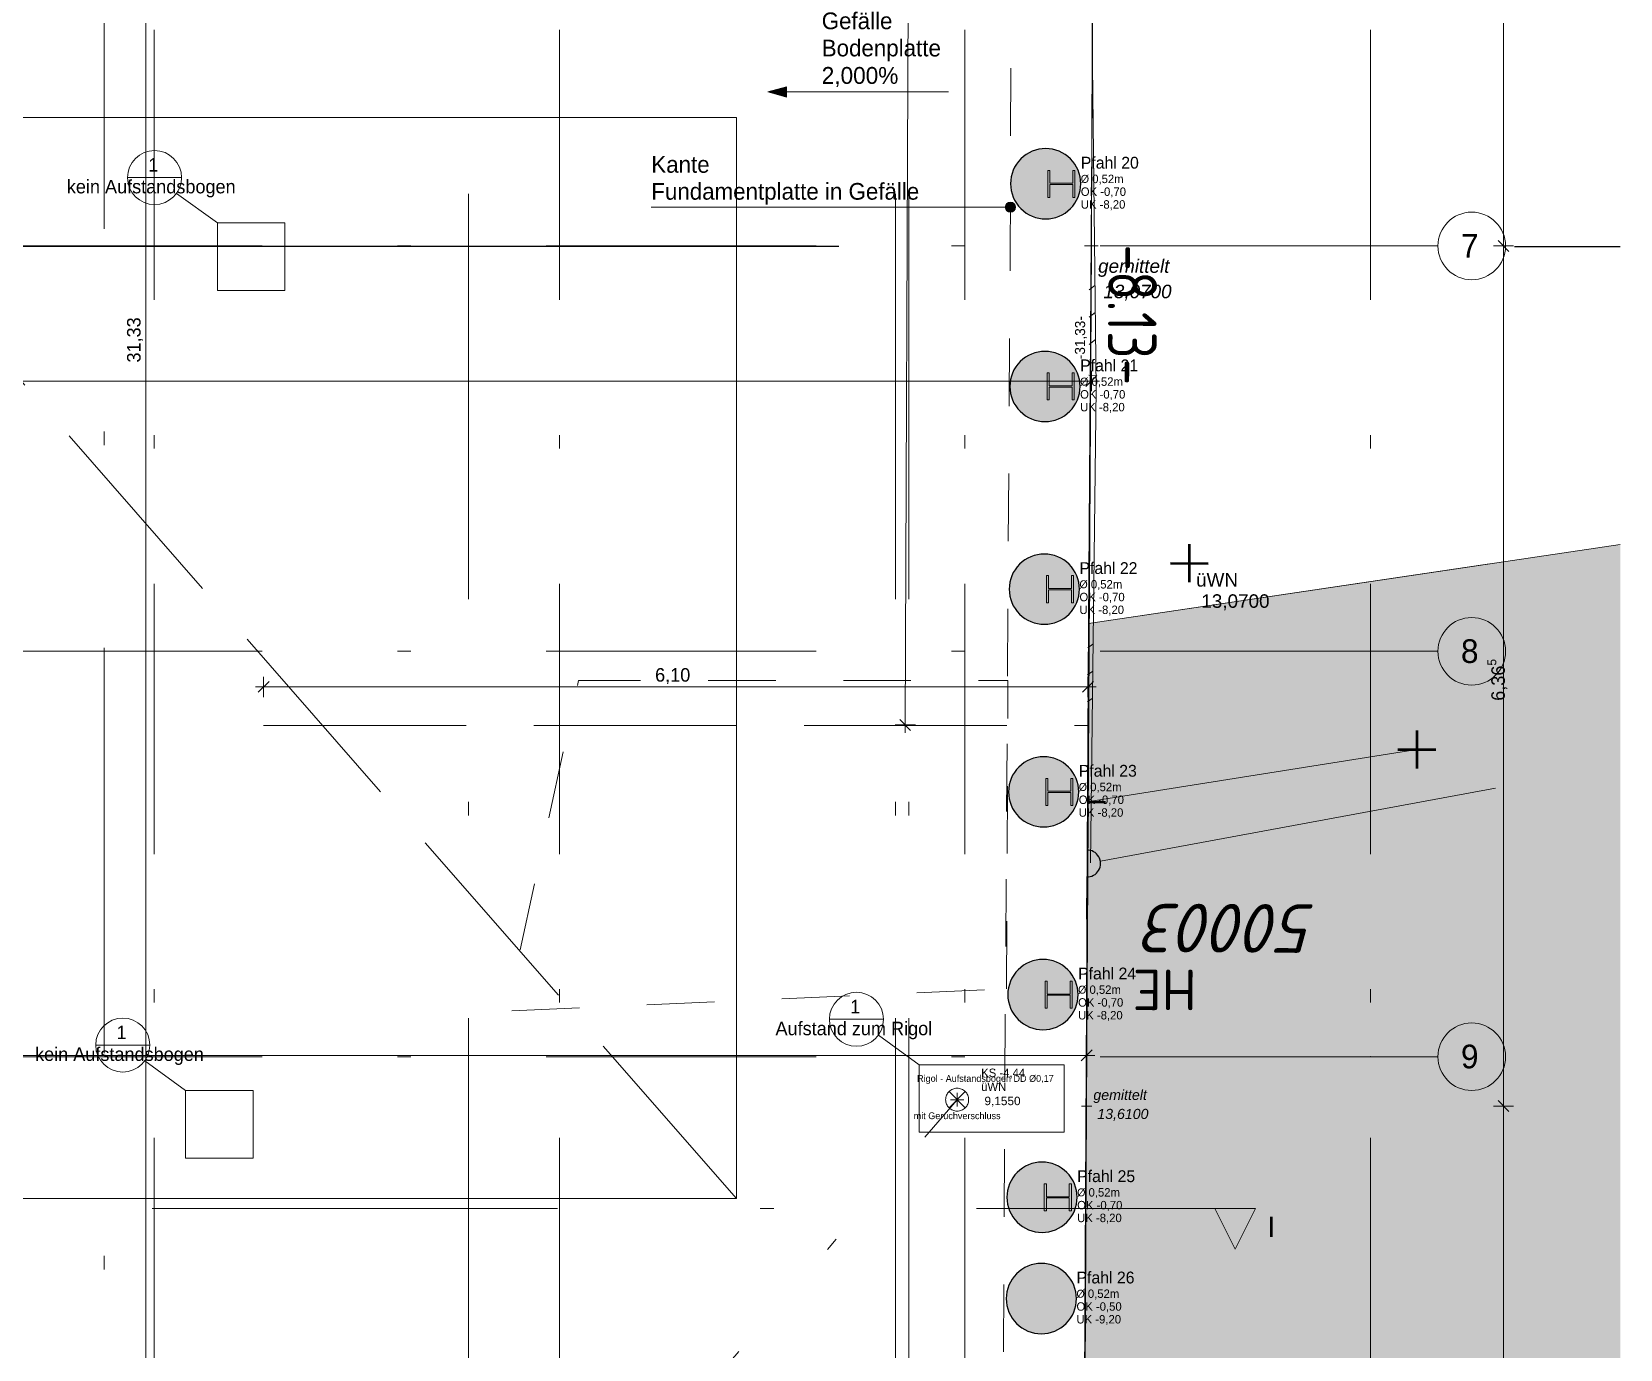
# Model space of a CAD drawing. Header units: metres. Extents: x -14 to 456, y -38 to 65.
# Drawn here: x 11.09 to 22.85, y -23.16 to -13.42 of the extents above; entities that cross this region are included whole.
import ezdxf

# ---------------------------------------------------------------- set-up
doc = ezdxf.new("R2010")
doc.units = ezdxf.units.M
doc.header["$MEASUREMENT"] = 0
for name, pattern in [('Achse', [0.004, 0.002, -0.001, 0, -0.001]), ('Baufluchtlinie', [0.013, 0.008, -0.005]), ('Kanal', [0.005, 0.003, -0.001, 0, -0.001]), ('Schnittlinie', [0.006, 0.003, -0.0015, 0, -0.0015]), ('Strichliert_1_-1', [2, 1, -1]), ('Strichlinie eng', [0.002, 0.0015, -0.0005]), ('Untersicht', [0.001, 0.0005, -0.0005])]:
    doc.linetypes.add(name, pattern=pattern)
for name, color, linetype in [('-2._Grundriss Schickerschacht PP_3_000 Achsraster', 7, 'Continuous'), ('-2._Grundriss Schickerschacht PP_3_111 Bohrpfahl - ReGeBe', 7, 'Continuous'), ('-2._Grundriss Schickerschacht PP_3_260 Fundament', 7, 'Continuous'), ('-2._Grundriss Schickerschacht PP_3_270 Deckendurchbruchsymbol', 7, 'Continuous'), ('-2._Grundriss Schickerschacht PP_3_611 Entwässerung', 7, 'Continuous'), ('-2._Grundriss Schickerschacht PP_3_725 Nachbarbebauung', 7, 'Continuous'), ('-2._Grundriss Schickerschacht PP_3_851 Marker Schnitt', 7, 'Continuous'), ('-2._Grundriss Schickerschacht PP_3_860 Marker Änderung bis 26mmtt', 7, 'Continuous'), ('-2._Grundriss Schickerschacht PP_3_910 Allgemein Lageplan Höhen', 7, 'Continuous'), ('-2._Grundriss Schickerschacht PP_3_950 Polierplan Bemaßung', 7, 'Continuous'), ('-2._Grundriss Schickerschacht PP_3_955-1 Polierplan Beschriftung - STB Decke', 7, 'Continuous'), ('-2._Grundriss Schickerschacht PP_3_Bauwerke_Dachlinie', 7, 'Continuous'), ('-2._Grundriss Schickerschacht PP_3_Bauwerke_Gebäude - Haus', 7, 'Continuous'), ('-2._Grundriss Schickerschacht PP_3_Bauwerke_Mauer', 7, 'Continuous'), ('-2._Grundriss Schickerschacht PP_3_Bauwerke_Mauer_Signatur', 7, 'Continuous'), ('-2._Grundriss Schickerschacht PP_3_Bemaßen_Sperrmaß 2D', 7, 'Continuous'), ('-2._Grundriss Schickerschacht PP_3_Gelände_Geländepunkt', 7, 'Continuous'), ('-2._Grundriss Schickerschacht PP_3_Kataster Benützungsabschnitte_Straßenverkehrsanlage', 7, 'Continuous'), ('-2._Grundriss Schickerschacht PP_3_Kataster Grenzen_Gebäudegrenze (Hausgrenze) aus Luftbildauswertung', 7, 'Continuous'), ('-2._Grundriss Schickerschacht PP_3_Kataster Grenzen_Grundstücksgrenze', 7, 'Continuous'), ('-2._Grundriss Schickerschacht PP_3_Kataster Grenzpunkte_Grenzpunkt (GP) Hausecke', 7, 'Continuous'), ('-2._Grundriss Schickerschacht PP_3_Kataster Grenzpunkte_Grenzpunkt (GP) Hausecke_Kennzeichen', 7, 'Continuous'), ('-2._Grundriss Schickerschacht PP_3_Kataster Grenzpunkte_Grenzpunkt (GP) Hausecke_Punktnummer', 7, 'Continuous'), ('-2._Grundriss Schickerschacht PP_3_Kataster Grundstücke_Grundstück', 7, 'Continuous'), ('-2._Grundriss Schickerschacht PP_3_Kataster Grundstücke_Grundstück_Eigentümer', 7, 'Continuous'), ('-2._Grundriss Schickerschacht PP_3_Neubau_840 Baulinien', 7, 'Continuous')]:
    doc.layers.add(name, color=color, linetype=linetype)
doc.styles.add('ERSTELLTER_STIL_1', font='arial.ttf')
doc.styles.add('ERSTELLTER_STIL_2', font='isocpeur.ttf')
doc.styles.add('ERSTELLTER_STIL_3', font='isocpeur.ttf')
doc.styles.add('ERSTELLTER_STIL_4', font='isocpeur.ttf', dxfattribs={"width": 0.8})
doc.styles.add('ERSTELLTER_STIL_5', font='arialbi.ttf')
doc.styles.add('ERSTELLTER_STIL_6', font='')
doc.styles.get('ERSTELLTER_STIL_6').set_extended_font_data('Eurostile')
doc.linetypes.add('Grenze Grundstück', pattern='A,0,[3,415_260415_PP_VA_1_1 -2 FDM1.Shx,S=0.00031746,R=0,X=0,Y=0],-0.04,0', length=0.04)
doc.linetypes.add('Wolke', pattern='A,0,[4,415_260415_PP_VA_1_1 -2 FDM1.Shx,S=0.00023923,R=0,X=-3.85971e-06,Y=0.000734738],-0.03,0', length=0.03)

msp = doc.modelspace()

# ---------------------------------------------------------------- hatches: boundary and pattern name
at = {"layer": '-2._Grundriss Schickerschacht PP_3_111 Bohrpfahl - ReGeBe', "linetype": 'Continuous', "lineweight": 13, "true_color": 0x3f7f02}
for points in [[(18.337, -14.54, 0.414214), (18.597, -14.8, 0.414214), (18.857, -14.54, 0.414214), (18.597, -14.28, 0.414214)], [(18.332, -16.04, 0.414214), (18.592, -16.3, 0.414214), (18.852, -16.04, 0.414214), (18.592, -15.78, 0.414214)], [(18.327, -17.54, 0.414214), (18.587, -17.8, 0.414214), (18.847, -17.54, 0.414214), (18.587, -17.28, 0.414214)], [(18.322, -19.04, 0.414214), (18.582, -19.3, 0.414214), (18.842, -19.04, 0.414214), (18.582, -18.78, 0.414214)], [(18.317, -20.54, 0.414214), (18.577, -20.8, 0.414214), (18.837, -20.54, 0.414214), (18.577, -20.28, 0.414214)], [(18.31, -22.04, 0.414214), (18.57, -22.3, 0.414214), (18.83, -22.04, 0.414214), (18.57, -21.78, 0.414214)], [(18.305, -22.79, 0.414214), (18.565, -23.05, 0.414214), (18.825, -22.79, 0.414214), (18.565, -22.53, 0.414214)]]:
    msp.add_hatch(color=76, dxfattribs=at).paths.add_polyline_path(points)
at = {"layer": '-2._Grundriss Schickerschacht PP_3_111 Bohrpfahl - ReGeBe', "linetype": 'Continuous', "lineweight": 13}
for points in [[(18.613, -14.441), (18.613, -14.641), (18.628, -14.641), (18.628, -14.545), (18.798, -14.545), (18.798, -14.641), (18.813, -14.641), (18.813, -14.441), (18.798, -14.441), (18.798, -14.536), (18.628, -14.536), (18.628, -14.441)], [(18.608, -15.94), (18.608, -16.14), (18.623, -16.14), (18.623, -16.045), (18.793, -16.045), (18.793, -16.14), (18.808, -16.14), (18.808, -15.94), (18.793, -15.94), (18.793, -16.036), (18.623, -16.036), (18.623, -15.94)], [(18.603, -17.44), (18.603, -17.64), (18.618, -17.64), (18.618, -17.545), (18.788, -17.545), (18.788, -17.64), (18.803, -17.64), (18.803, -17.44), (18.788, -17.44), (18.788, -17.536), (18.618, -17.536), (18.618, -17.44)], [(18.598, -18.94), (18.598, -19.14), (18.613, -19.14), (18.613, -19.045), (18.783, -19.045), (18.783, -19.14), (18.798, -19.14), (18.798, -18.94), (18.783, -18.94), (18.783, -19.036), (18.613, -19.036), (18.613, -18.94)], [(18.593, -20.44), (18.593, -20.64), (18.608, -20.64), (18.608, -20.545), (18.778, -20.545), (18.778, -20.64), (18.793, -20.64), (18.793, -20.44), (18.778, -20.44), (18.778, -20.536), (18.608, -20.536), (18.608, -20.44)], [(18.587, -21.94), (18.587, -22.14), (18.602, -22.14), (18.602, -22.045), (18.772, -22.045), (18.772, -22.14), (18.787, -22.14), (18.787, -21.94), (18.772, -21.94), (18.772, -22.036), (18.602, -22.036), (18.602, -21.94)]]:
    msp.add_hatch(color=5, dxfattribs=at).paths.add_polyline_path(points)
at = {"layer": '-2._Grundriss Schickerschacht PP_3_725 Nachbarbebauung', "linetype": 'Continuous', "lineweight": 0, "true_color": 0x1f1f1f}
msp.add_hatch(color=250, dxfattribs=at).paths.add_polyline_path([(18.903, -19.57), (18.849, -31.328), (22.849, -30.601), (22.849, -17.21), (18.915, -17.794)])
at = {"layer": '-2._Grundriss Schickerschacht PP_3_851 Marker Schnitt', "linetype": 'Continuous', "lineweight": 0, "true_color": 0x000000}
msp.add_hatch(color=18, dxfattribs=at).paths.add_polyline_path([(20.15, -22.123), (19.85, -22.123), (20, -22.423)])
at = {"layer": '-2._Grundriss Schickerschacht PP_3_Kataster Grundstücke_Grundstück_Eigentümer', "linetype": 'Continuous', "lineweight": 0, "true_color": 0x000000}
for points in [[(16.54, -13.86), (16.68, -13.898), (16.68, -13.823)], [(18.298, -14.713), (18.301, -14.728), (18.309, -14.74), (18.322, -14.748), (18.336, -14.751), (18.35, -14.748), (18.362, -14.74), (18.371, -14.728), (18.373, -14.713), (18.371, -14.699), (18.362, -14.687), (18.35, -14.679), (18.336, -14.676), (18.322, -14.679), (18.309, -14.687), (18.301, -14.699)]]:
    msp.add_hatch(color=18, dxfattribs=at).paths.add_polyline_path(points)

# ---------------------------------------------------------------- linework, layer by layer
at = {"layer": '-2._Grundriss Schickerschacht PP_3_000 Achsraster', "color": 5, "linetype": 'Achse', "lineweight": 0, "ltscale": 1000}
for p, q in [((12, 3), (12, -36)), ((15, 3), (15, -36)), ((18, 3), (18, -36)), ((21, 3), (21, -36)), ((-1.5, -15), (21, -15)), ((21, -15), (21.5, -15)), ((-1.5, -18), (21, -18)), ((21, -18), (21.5, -18)), ((-1.5, -21), (21, -21)), ((21, -21), (21.5, -21))]:
    msp.add_line(p, q, dxfattribs=at)
at = {"layer": '-2._Grundriss Schickerschacht PP_3_000 Achsraster', "color": 5, "linetype": 'Continuous', "lineweight": 0, "ltscale": 1000}
for centre in [(21.75, -15), (21.75, -18), (21.75, -21)]:
    msp.add_circle(centre, 0.25, dxfattribs=at)
at = {"layer": '-2._Grundriss Schickerschacht PP_3_000 Achsraster', "color": 5, "linetype": 'Achse', "lineweight": 0, "ltscale": 1000}
for p in [(21, -15), (21, -15), (21, -18), (21, -18), (21, -21), (21, -21)]:
    msp.add_point(p, dxfattribs=at)
at = {"layer": '-2._Grundriss Schickerschacht PP_3_111 Bohrpfahl - ReGeBe', "color": 7, "linetype": 'Continuous', "lineweight": 25, "ltscale": 1000, "flags": 128}
for points in [[(18.337, -14.54, 0.414214), (18.597, -14.8, 0.414214), (18.857, -14.54, 0.414214), (18.597, -14.28, 0.414214)], [(18.332, -16.04, 0.414214), (18.592, -16.3, 0.414214), (18.852, -16.04, 0.414214), (18.592, -15.78, 0.414214)], [(18.327, -17.54, 0.414214), (18.587, -17.8, 0.414214), (18.847, -17.54, 0.414214), (18.587, -17.28, 0.414214)], [(18.322, -19.04, 0.414214), (18.582, -19.3, 0.414214), (18.842, -19.04, 0.414214), (18.582, -18.78, 0.414214)], [(18.317, -20.54, 0.414214), (18.577, -20.8, 0.414214), (18.837, -20.54, 0.414214), (18.577, -20.28, 0.414214)], [(18.31, -22.04, 0.414214), (18.57, -22.3, 0.414214), (18.83, -22.04, 0.414214), (18.57, -21.78, 0.414214)], [(18.305, -22.79, 0.414214), (18.565, -23.05, 0.414214), (18.825, -22.79, 0.414214), (18.565, -22.53, 0.414214)]]:
    msp.add_lwpolyline(points, format="xyb", close=True, dxfattribs=at)
at = {"layer": '-2._Grundriss Schickerschacht PP_3_111 Bohrpfahl - ReGeBe', "color": 7, "linetype": 'Continuous', "lineweight": 13, "ltscale": 1000, "flags": 128}
for points in [[(18.613, -14.441), (18.613, -14.641), (18.628, -14.641), (18.628, -14.545), (18.798, -14.545), (18.798, -14.641), (18.813, -14.641), (18.813, -14.441), (18.798, -14.441), (18.798, -14.536), (18.628, -14.536), (18.628, -14.441)], [(18.608, -15.94), (18.608, -16.14), (18.623, -16.14), (18.623, -16.045), (18.793, -16.045), (18.793, -16.14), (18.808, -16.14), (18.808, -15.94), (18.793, -15.94), (18.793, -16.036), (18.623, -16.036), (18.623, -15.94)], [(18.603, -17.44), (18.603, -17.64), (18.618, -17.64), (18.618, -17.545), (18.788, -17.545), (18.788, -17.64), (18.803, -17.64), (18.803, -17.44), (18.788, -17.44), (18.788, -17.536), (18.618, -17.536), (18.618, -17.44)], [(18.598, -18.94), (18.598, -19.14), (18.613, -19.14), (18.613, -19.045), (18.783, -19.045), (18.783, -19.14), (18.798, -19.14), (18.798, -18.94), (18.783, -18.94), (18.783, -19.036), (18.613, -19.036), (18.613, -18.94)], [(18.593, -20.44), (18.593, -20.64), (18.608, -20.64), (18.608, -20.545), (18.778, -20.545), (18.778, -20.64), (18.793, -20.64), (18.793, -20.44), (18.778, -20.44), (18.778, -20.536), (18.608, -20.536), (18.608, -20.44)], [(18.587, -21.94), (18.587, -22.14), (18.602, -22.14), (18.602, -22.045), (18.772, -22.045), (18.772, -22.14), (18.787, -22.14), (18.787, -21.94), (18.772, -21.94), (18.772, -22.036), (18.602, -22.036), (18.602, -21.94)]]:
    msp.add_lwpolyline(points, close=True, dxfattribs=at)
at = {"layer": '-2._Grundriss Schickerschacht PP_3_260 Fundament', "color": 8, "linetype": 'Untersicht', "lineweight": 13, "ltscale": 1000, "flags": 128}
for points in [[(18.343, -12.685), (18.341, -13.085), (18.335, -14.997), (18.293, -21.453), (18.256, -29.977), (18.252, -30.805)], [(9.31, -14.05), (16.31, -14.05)], [(16.31, -14.05), (9.31, -14.05)], [(16.31, -14.05), (16.31, -22.05)], [(16.31, -22.05), (16.31, -14.05)], [(16.31, -22.05), (9.31, -22.05)], [(9.31, -22.05), (16.31, -22.05)]]:
    msp.add_lwpolyline(points, dxfattribs=at)
at = {"layer": '-2._Grundriss Schickerschacht PP_3_260 Fundament', "color": 7, "linetype": 'Untersicht', "lineweight": 13, "ltscale": 1000, "true_color": 0xf4f4f4, "flags": 128}
msp.add_lwpolyline([(18.306, -20.497), (18.318, -18.215), (15.14, -18.215), (14.61, -20.661)], close=True, dxfattribs=at)
at = {"layer": '-2._Grundriss Schickerschacht PP_3_270 Deckendurchbruchsymbol', "color": 7, "linetype": 'Strichlinie eng', "lineweight": 13, "ltscale": 1000}
for p, q in [((17.882, -21.379), (18.002, -21.258)), ((18.002, -21.379), (17.882, -21.258))]:
    msp.add_line(p, q, dxfattribs=at)
at = {"layer": '-2._Grundriss Schickerschacht PP_3_270 Deckendurchbruchsymbol', "color": 7, "linetype": 'Strichlinie eng', "lineweight": 13, "ltscale": 1000, "flags": 128}
msp.add_lwpolyline([(18.027, -21.318, 1), (17.857, -21.318, 1)], format="xyb", close=True, dxfattribs=at)
at = {"layer": '-2._Grundriss Schickerschacht PP_3_611 Entwässerung', "color": 171, "linetype": 'Continuous', "lineweight": 13, "ltscale": 1000, "true_color": 0x6c6cff}
for p, q in [((17.942, -21.368), (17.942, -21.268)), ((17.892, -21.318), (17.992, -21.318))]:
    msp.add_line(p, q, dxfattribs=at)
at = {"layer": '-2._Grundriss Schickerschacht PP_3_611 Entwässerung', "color": 171, "linetype": 'Kanal', "lineweight": 13, "ltscale": 1000, "true_color": 0x6c6cff}
msp.add_line((11.022, -29.303), (17.942, -21.318), dxfattribs=at)
at = {"layer": '-2._Grundriss Schickerschacht PP_3_725 Nachbarbebauung', "color": 8, "linetype": 'Continuous', "lineweight": 13, "ltscale": 1000, "flags": 128}
msp.add_lwpolyline([(22.849, -17.21), (18.915, -17.794), (18.903, -19.57), (18.849, -31.328), (22.849, -30.601)], dxfattribs=at)
at = {"layer": '-2._Grundriss Schickerschacht PP_3_851 Marker Schnitt', "color": 7, "linetype": 'Schnittlinie', "lineweight": 13, "ltscale": 1000}
for p, q in [((14.325, 3.686), (14.325, -35.645)), ((17.485, 3.686), (17.485, -35.645)), ((17.585, 3.686), (17.585, -35.738)), ((11.63, -5.774), (11.63, -35.645)), ((5.885, -22.123), (19.85, -22.123))]:
    msp.add_line(p, q, dxfattribs=at)
at = {"layer": '-2._Grundriss Schickerschacht PP_3_851 Marker Schnitt', "color": 7, "linetype": 'Continuous', "lineweight": 13, "ltscale": 1000, "flags": 128}
msp.add_lwpolyline([(20.15, -22.123), (19.85, -22.123), (20, -22.423)], close=True, dxfattribs=at)
at = {"layer": '-2._Grundriss Schickerschacht PP_3_860 Marker Änderung bis 26mmtt', "color": 7, "linetype": 'Continuous', "lineweight": 13, "ltscale": 1000}
for p, q in [((11.803, -14.494), (12.203, -14.494)), ((12.468, -14.83), (12.165, -14.611)), ((16.997, -20.723), (17.397, -20.723)), ((11.568, -20.914), (11.968, -20.914)), ((17.662, -21.059), (17.359, -20.84)), ((12.233, -21.25), (11.93, -21.031))]:
    msp.add_line(p, q, dxfattribs=at)
at = {"layer": '-2._Grundriss Schickerschacht PP_3_860 Marker Änderung bis 26mmtt', "color": 200, "linetype": 'Wolke', "lineweight": 13, "ltscale": 1000, "true_color": 0xd600ff}
for p, q in [((12.968, -14.83), (12.468, -14.83)), ((12.468, -14.83), (12.468, -15.33)), ((12.968, -15.33), (12.968, -14.83)), ((12.468, -15.33), (12.968, -15.33)), ((18.734, -21.059), (17.662, -21.059)), ((17.662, -21.059), (17.662, -21.559)), ((18.734, -21.559), (18.734, -21.059)), ((12.733, -21.25), (12.233, -21.25)), ((12.233, -21.25), (12.233, -21.75)), ((12.733, -21.75), (12.733, -21.25)), ((17.662, -21.559), (18.734, -21.559)), ((12.233, -21.75), (12.733, -21.75))]:
    msp.add_line(p, q, dxfattribs=at)
at = {"layer": '-2._Grundriss Schickerschacht PP_3_860 Marker Änderung bis 26mmtt', "color": 7, "linetype": 'Continuous', "lineweight": 13, "ltscale": 1000}
for centre, start, end in [((12.003, -14.494), 0, 180), ((12.003, -14.494), 180, 0), ((17.197, -20.723), 0, 180), ((11.768, -20.914), 0, 180), ((17.197, -20.723), 180, 0), ((11.768, -20.914), 180, 0)]:
    msp.add_arc(centre, 0.2, start, end, dxfattribs=at)
at = {"layer": '-2._Grundriss Schickerschacht PP_3_910 Allgemein Lageplan Höhen', "color": 7, "linetype": 'Continuous', "lineweight": 13, "ltscale": 1000}
for p, q in [((18.885, -15), (18.985, -15)), ((18.935, -15.05), (18.935, -14.95)), ((19.61, -17.348), (19.71, -17.348)), ((19.66, -17.398), (19.66, -17.298)), ((18.863, -21.365), (18.938, -21.365)), ((18.9, -21.403), (18.9, -21.327))]:
    msp.add_line(p, q, dxfattribs=at)
at = {"layer": '-2._Grundriss Schickerschacht PP_3_Bauwerke_Dachlinie', "color": 112, "linetype": 'Strichliert_1_-1', "lineweight": 13, "ltscale": 1000, "true_color": 0x00cd60}
msp.add_line((21.344, -18.727), (18.903, -19.115), dxfattribs=at)
at = {"layer": '-2._Grundriss Schickerschacht PP_3_Bauwerke_Gebäude - Haus', "color": 7, "linetype": 'Continuous', "lineweight": 13, "ltscale": 1000, "true_color": 0xefefef}
for p, q in [((19.002, -19.552), (21.925, -19.013)), ((18.899, -19.982), (18.902, -19.67))]:
    msp.add_line(p, q, dxfattribs=at)
at = {"layer": '-2._Grundriss Schickerschacht PP_3_Bauwerke_Mauer', "color": 7, "linetype": 'Continuous', "lineweight": 13, "ltscale": 1000, "true_color": 0xefefef, "flags": 128}
msp.add_lwpolyline([(18.917, -15.957), (18.969, -15.958)], dxfattribs=at)
at = {"layer": '-2._Grundriss Schickerschacht PP_3_Bauwerke_Mauer_Signatur', "color": 7, "linetype": 'Continuous', "lineweight": 13, "ltscale": 1000, "true_color": 0xefefef}
for p, q in [((18.92, -15.324), (18.961, -15.293)), ((18.919, -15.527), (18.964, -15.493)), ((18.918, -15.729), (18.966, -15.693)), ((18.908, -17.975), (18.947, -17.947)), ((18.907, -18.174), (18.945, -18.148)), ((18.906, -18.373), (18.942, -18.348))]:
    msp.add_line(p, q, dxfattribs=at)
at = {"layer": '-2._Grundriss Schickerschacht PP_3_Bauwerke_Mauer_Signatur', "color": 7, "linetype": 'Continuous', "lineweight": 13, "ltscale": 1000, "true_color": 0xefefef, "flags": 128}
msp.add_lwpolyline([(18.928, -19.566), (18.97, -16.054), (18.932, -12.572)], dxfattribs=at)
at = {"layer": '-2._Grundriss Schickerschacht PP_3_Gelände_Geländepunkt', "color": 7, "linetype": 'Continuous', "lineweight": 50, "ltscale": 1000}
for p, q in [((19.66, -17.208), (19.659, -17.488)), ((19.52, -17.348), (19.8, -17.349)), ((21.344, -18.587), (21.343, -18.867)), ((21.204, -18.726), (21.484, -18.727)), ((18.903, -19.115), (19.04, -19.116))]:
    msp.add_line(p, q, dxfattribs=at)
at = {"layer": '-2._Grundriss Schickerschacht PP_3_Kataster Benützungsabschnitte_Straßenverkehrsanlage', "color": 1, "linetype": 'Baufluchtlinie', "lineweight": 25, "ltscale": 1000, "true_color": 0xfb0106, "flags": 128}
msp.add_lwpolyline([(-3.934, -14.978), (0, -15), (18.988, -15.001), (22.849, -15.004)], dxfattribs=at)
at = {"layer": '-2._Grundriss Schickerschacht PP_3_Kataster Grenzen_Gebäudegrenze (Hausgrenze) aus Luftbildauswertung', "color": 7, "linetype": 'Schnittlinie', "lineweight": 13, "ltscale": 1000, "true_color": 0xefefef}
msp.add_line((18.915, -17.794), (22.849, -17.21), dxfattribs=at)
at = {"layer": '-2._Grundriss Schickerschacht PP_3_Kataster Grenzen_Grundstücksgrenze', "color": 8, "linetype": 'Continuous', "lineweight": 13, "ltscale": 1000}
for p, q in [((18.915, -17.794), (18.957, -11.545)), ((18.904, -19.47), (18.915, -17.794)), ((18.849, -31.228), (18.903, -19.67))]:
    msp.add_line(p, q, dxfattribs=at)
at = {"layer": '-2._Grundriss Schickerschacht PP_3_Kataster Grenzpunkte_Grenzpunkt (GP) Hausecke', "color": 7, "linetype": 'Continuous', "lineweight": 25, "ltscale": 1000}
msp.add_arc((18.903, -19.57), 0.1, 268.2161, 91.2754, dxfattribs=at)
at = {"layer": '-2._Grundriss Schickerschacht PP_3_Kataster Grundstücke_Grundstück', "color": 76, "linetype": 'Continuous', "lineweight": 13, "ltscale": 1000, "true_color": 0x3f7f02}
for p, q in [((17.558, -18.544), (17.636, 0.005)), ((12.81, -18.338), (12.81, -18.188)), ((18.91, -18.338), (18.91, -18.188)), ((12.75, -18.263), (12.81, -18.263)), ((12.85, -18.223), (12.77, -18.303)), ((12.81, -18.263), (18.91, -18.263)), ((18.87, -18.303), (18.95, -18.223)), ((18.91, -18.263), (18.97, -18.263)), ((17.633, -18.545), (17.483, -18.544)), ((17.519, -18.504), (17.598, -18.585)), ((17.558, -18.604), (17.558, -18.544))]:
    msp.add_line(p, q, dxfattribs=at)
at = {"layer": '-2._Grundriss Schickerschacht PP_3_Kataster Grundstücke_Grundstück', "color": 1, "linetype": 'Continuous', "lineweight": 13, "ltscale": 1000, "true_color": 0xfb0106}
for p, q in [((21.985, -15), (21.985, 0)), ((22.06, -15), (21.91, -15)), ((22.06, -15), (21.91, -15)), ((21.945, -14.96), (22.025, -15.04)), ((22.025, -15.04), (21.945, -14.96)), ((21.985, -15), (21.985, -14.94)), ((21.985, -15.06), (21.985, -15)), ((21.985, -21.365), (21.985, -15)), ((18.895, -16.04), (18.975, -15.96)), ((18.935, -16.075), (18.935, -15.925)), ((0.055, -16), (18.935, -16)), ((18.935, -16), (18.995, -16)), ((18.9, -21.065), (18.9, -20.915)), ((0.065, -20.99), (18.9, -20.99)), ((18.86, -21.03), (18.94, -20.95)), ((18.9, -20.99), (18.96, -20.99)), ((22.06, -21.365), (21.91, -21.365)), ((22.06, -21.365), (21.91, -21.365)), ((21.945, -21.325), (22.025, -21.405)), ((22.025, -21.405), (21.945, -21.325)), ((21.985, -21.365), (21.985, -21.305)), ((21.985, -21.425), (21.985, -21.365)), ((21.985, -31.21), (21.985, -21.365))]:
    msp.add_line(p, q, dxfattribs=at)
at = {"layer": '-2._Grundriss Schickerschacht PP_3_Kataster Grundstücke_Grundstück', "color": 76, "linetype": 'Strichlinie eng', "lineweight": 13, "ltscale": 1000, "true_color": 0x3f7f02, "flags": 128}
for points in [[(16.31, -22.05), (9.31, -14.05)], [(12.81, -18.55), (18.91, -18.55)]]:
    msp.add_lwpolyline(points, dxfattribs=at)
at = {"layer": '-2._Grundriss Schickerschacht PP_3_Kataster Grundstücke_Grundstück_Eigentümer', "color": 76, "linetype": 'Continuous', "lineweight": 13, "ltscale": 1000, "true_color": 0x3f7f02}
msp.add_line((11.938, -31.328), (11.938, 0), dxfattribs=at)
at = {"layer": '-2._Grundriss Schickerschacht PP_3_Kataster Grundstücke_Grundstück_Eigentümer', "color": 7, "linetype": 'Continuous', "lineweight": 13, "ltscale": 1000}
for p, q in [((16.54, -13.86), (16.68, -13.823)), ((16.54, -13.86), (16.68, -13.898)), ((16.68, -13.823), (16.68, -13.898)), ((16.68, -13.86), (16.74, -13.86)), ((16.74, -13.86), (16.94, -13.86)), ((16.94, -13.86), (17.877, -13.86)), ((17.736, -14.712), (15.679, -14.712)), ((17.836, -14.712), (17.736, -14.712)), ((18.298, -14.713), (17.836, -14.712))]:
    msp.add_line(p, q, dxfattribs=at)
msp.add_circle((18.336, -14.713), 0.0375, dxfattribs=at)
at = {"layer": '-2._Grundriss Schickerschacht PP_3_Neubau_840 Baulinien', "color": 76, "linetype": 'Grenze Grundstück', "lineweight": 13, "ltscale": 1000, "true_color": 0x3f7f02, "flags": 128}
msp.add_lwpolyline([(0, 0), (18.985, -0.001), (18.935, -15), (18.9, -21.365), (18.85, -31.325), (0.066, -34.027), (0.065, -21.365), (0.055, -15)], close=True, dxfattribs=at)

# ---------------------------------------------------------------- texts
at = {"layer": '-2._Grundriss Schickerschacht PP_3_000 Achsraster', "color": 5, "linetype": 'Continuous', "lineweight": 0, "char_height": 0.175, "attachment_point": 1, "style": 'ERSTELLTER_STIL_6'}
for s, insert in [('\\A1;{\\pql;\\pt0;\\fEurostile|b0|i0|c0|p0;\\W1.000000;7}', (21.67, -14.912)), ('\\A1;{\\pql;\\pt0;\\fEurostile|b0|i0|c0|p0;\\W1.000000;8}', (21.67, -17.911)), ('\\A1;{\\pql;\\pt0;\\fEurostile|b0|i0|c0|p0;\\W1.000000;9}', (21.67, -20.911))]:
    msp.add_mtext(s, dxfattribs=dict(at, insert=insert))
at = {"layer": '-2._Grundriss Schickerschacht PP_3_270 Deckendurchbruchsymbol', "color": 1, "linetype": 'Continuous', "lineweight": 0, "char_height": 0.05, "style": 'ERSTELLTER_STIL_6'}
for s, insert, attachment_point in [('\\A1;{\\pqc;\\pt0;\\fEurostile|b0|i0|c0|p0;\\W1.000000;Rigol - Aufstandsbogen DD Ø0,17\\fEurostile|b0|i0|c0|p0;\\W1.000000;\\A1{\\H.66x;\\S^  ;}\\fEurostile|b0|i0|c0|p0;\\W1.000000;\\fEurostile|b0|i0|c0|p0;\\W1.000000;\\A1{\\H.66x;\\S^  ;}\\fEurostile|b0|i0|c0|p0;\\W1.000000;\\fEurostile|b0|i0|c0|p0;\\W1.000000;\\A1{\\H.66x;\\S^  ;}}', (18.17, -21.201), 8), ('\\A1;{\\pqc;\\pt0;\\fEurostile|b0|i0|c0|p0;\\W1.000000;mit Geruchverschluss}', (17.942, -21.412), 2)]:
    msp.add_mtext(s, dxfattribs=dict(at, insert=insert, attachment_point=attachment_point))
at = {"layer": '-2._Grundriss Schickerschacht PP_3_611 Entwässerung', "color": 171, "linetype": 'Continuous', "lineweight": 13, "true_color": 0x6c6cff, "char_height": 0.0625}
for s, insert, attachment_point, style in [('\\A1;{\\pql;\\fEurostile|b0|i0|c0|p0;\\W1.000000;KS \\fEurostile|b0|i0|c0|p0;\\W1.000000;-4,44}', (18.12, -21.162), 7, 'ERSTELLTER_STIL_6'), ('\\A1;{\\pql;\\fEurostile|b0|i0|c0|p0;\\W1.000000;üWN}', (18.12, -21.191), 1, 'ERSTELLTER_STIL_6'), ('\\A1;{\\pql;\\fArial|b0|i0|c0|p0;\\W1.000000; 9,1550}', (18.12, -21.296), 1, 'ERSTELLTER_STIL_1')]:
    msp.add_mtext(s, dxfattribs=dict(at, insert=insert, attachment_point=attachment_point, style=style))
at = {"layer": '-2._Grundriss Schickerschacht PP_3_851 Marker Schnitt', "color": 7, "linetype": 'Continuous', "lineweight": 13, "insert": (20.297, -22.333), "char_height": 0.15, "attachment_point": 9, "style": 'ERSTELLTER_STIL_1'}
msp.add_mtext('\\A1;{\\pqr;\\pt0;\\fArial|b0|i0|c0|p0;\\W1.000000;I}', dxfattribs=at)
at = {"layer": '-2._Grundriss Schickerschacht PP_3_860 Marker Änderung bis 26mmtt', "color": 7, "linetype": 'Continuous', "lineweight": 13, "char_height": 0.1, "style": 'ERSTELLTER_STIL_6'}
for s, insert, attachment_point in [('\\A1;{\\pql;\\fEurostile|b0|i0|c0|p0;\\W1.000000;1}', (11.957, -14.45), 7), ('\\A1;{\\pql;\\fEurostile|b0|i0|c0|p0;\\W1.000000;kein Aufstandsbogen}', (11.354, -14.511), 1), ('\\A1;{\\pql;\\fEurostile|b0|i0|c0|p0;\\W1.000000;1}', (17.151, -20.679), 7), ('\\A1;{\\pql;\\fEurostile|b0|i0|c0|p0;\\W1.000000;1}', (11.722, -20.87), 7), ('\\A1;{\\pql;\\fEurostile|b0|i0|c0|p0;\\W1.000000;Aufstand zum Rigol}', (16.598, -20.741), 1), ('\\A1;{\\pql;\\fEurostile|b0|i0|c0|p0;\\W1.000000;kein Aufstandsbogen}', (11.119, -20.931), 1)]:
    msp.add_mtext(s, dxfattribs=dict(at, insert=insert, attachment_point=attachment_point))
at = {"layer": '-2._Grundriss Schickerschacht PP_3_910 Allgemein Lageplan Höhen', "color": 7, "linetype": 'Continuous', "lineweight": 13, "attachment_point": 1}
for s, insert, char_height, style in [('\\A1;{\\pql;\\fArial Italic|b0|i0|c0|p0;\\W1.000000;gemittelt}', (18.985, -15.099), 0.1, 'ERSTELLTER_STIL_5'), ('\\A1;{\\pql;\\fArial Italic|b0|i0|c0|p0;\\W1.000000; 13,0700}', (18.985, -15.287), 0.1, 'ERSTELLTER_STIL_5'), ('\\A1;{\\pql;\\fArial|b0|i0|c0|p0;\\W1.000000;üWN}', (19.71, -17.421), 0.1, 'ERSTELLTER_STIL_1'), ('\\A1;{\\pql;\\fArial|b0|i0|c0|p0;\\W1.000000; 13,0700}', (19.71, -17.578), 0.1, 'ERSTELLTER_STIL_1'), ('\\A1;{\\pql;\\fArial Italic|b0|i0|c0|p0;\\W1.000000;gemittelt}', (18.95, -21.245), 0.075, 'ERSTELLTER_STIL_5'), ('\\A1;{\\pql;\\fArial Italic|b0|i0|c0|p0;\\W1.000000; 13,6100}', (18.95, -21.386), 0.075, 'ERSTELLTER_STIL_5')]:
    msp.add_mtext(s, dxfattribs=dict(at, insert=insert, char_height=char_height, style=style))
at = {"layer": '-2._Grundriss Schickerschacht PP_3_950 Polierplan Bemaßung', "color": 7, "linetype": 'Continuous', "lineweight": 13, "insert": (18.902, -15.838), "char_height": 0.075, "width": 0.34547, "attachment_point": 7, "rotation": 89.7458, "style": 'ERSTELLTER_STIL_6'}
msp.add_mtext('\\A1;{\\pql;\\fEurostile|b0|i0|c0|p0;\\W1.000000;-31,33-}', dxfattribs=at)
at = {"layer": '-2._Grundriss Schickerschacht PP_3_950 Polierplan Bemaßung', "color": 76, "linetype": 'Continuous', "lineweight": 13, "true_color": 0x3f7f02, "insert": (15.707, -18.243), "char_height": 0.1, "width": 0.30637, "attachment_point": 7, "style": 'ERSTELLTER_STIL_6'}
msp.add_mtext('\\A1;{\\pql;\\fEurostile|b0|i0|c0|p0;\\W1.000000;6,10}', dxfattribs=at)
at = {"layer": '-2._Grundriss Schickerschacht PP_3_955-1 Polierplan Beschriftung - STB Decke', "color": 76, "linetype": 'Continuous', "lineweight": 13, "true_color": 0x3f7f02, "insert": (11.918, -15.863), "char_height": 0.1, "width": 0.39837, "attachment_point": 7, "rotation": 90, "style": 'ERSTELLTER_STIL_6'}
msp.add_mtext('\\A1;{\\pql;\\fEurostile|b0|i0|c0|p0;\\W1.000000;31,33}', dxfattribs=at)
at = {"layer": '-2._Grundriss Schickerschacht PP_3_Bemaßen_Sperrmaß 2D', "color": 7, "linetype": 'Continuous', "lineweight": 25, "insert": (19.238, -15.51), "char_height": 0.36, "attachment_point": 5, "rotation": 269.6152, "style": 'ERSTELLTER_STIL_4'}
msp.add_mtext('\\A1;{\\pqc;\\fISOCPEUR|b0|i0|c0|p0;\\W0.800000;-8.13-}', dxfattribs=at)
at = {"layer": '-2._Grundriss Schickerschacht PP_3_Kataster Grenzpunkte_Grenzpunkt (GP) Hausecke_Kennzeichen', "color": 7, "linetype": 'Continuous', "lineweight": 25, "insert": (19.716, -20.356), "char_height": 0.3, "attachment_point": 7, "rotation": 179.7403, "style": 'ERSTELLTER_STIL_3'}
msp.add_mtext('\\A1;{\\pql;\\fISOCPEUR|b0|i0|c0|p0;\\W1.000000;HE}', dxfattribs=at)
at = {"layer": '-2._Grundriss Schickerschacht PP_3_Kataster Grenzpunkte_Grenzpunkt (GP) Hausecke_Punktnummer', "color": 7, "linetype": 'Continuous', "lineweight": 25, "insert": (20.61, -19.872), "char_height": 0.36, "attachment_point": 7, "rotation": 179.7403, "style": 'ERSTELLTER_STIL_2'}
msp.add_mtext('\\A1;{\\pql;\\fISOCPEUR|b0|i1|c0|p0;\\W1.000000;50003}', dxfattribs=at)
at = {"layer": '-2._Grundriss Schickerschacht PP_3_Kataster Grundstücke_Grundstück', "color": 7, "linetype": 'Continuous', "lineweight": 13, "char_height": 0.0875, "attachment_point": 4, "line_spacing_factor": 0.907049, "style": 'ERSTELLTER_STIL_6'}
for s, insert in [('\\A1;{\\pql;\\fEurostile|b0|i0|c0|p0;\\W1.000000;Pfahl 20\\P\\pql;\\fEurostile|b0|i0|c0|p0;\\H0.672269x;\\W1.000000;Ø\\fEurostile|b0|i0|c0|p0;\\H1.062500x;\\W1.000000; \\fEurostile|b0|i0|c0|p0;\\W1.000000;0,52\\fEurostile|b0|i0|c0|p0;\\W1.000000;m\\P\\pql;\\fEurostile|b0|i0|c0|p0;\\W1.000000;OK \\fEurostile|b0|i0|c0|p0;\\W1.000000;-0,70\\P\\pql;\\fEurostile|b0|i0|c0|p0;\\W1.000000;UK \\fEurostile|b0|i0|c0|p0;\\W1.000000;-8,20}', (18.857, -14.538)), ('\\A1;{\\pql;\\fEurostile|b0|i0|c0|p0;\\W1.000000;Pfahl 21\\P\\pql;\\fEurostile|b0|i0|c0|p0;\\H0.672269x;\\W1.000000;Ø\\fEurostile|b0|i0|c0|p0;\\H1.062500x;\\W1.000000; \\fEurostile|b0|i0|c0|p0;\\W1.000000;0,52\\fEurostile|b0|i0|c0|p0;\\W1.000000;m\\P\\pql;\\fEurostile|b0|i0|c0|p0;\\W1.000000;OK \\fEurostile|b0|i0|c0|p0;\\W1.000000;-0,70\\P\\pql;\\fEurostile|b0|i0|c0|p0;\\W1.000000;UK \\fEurostile|b0|i0|c0|p0;\\W1.000000;-8,20}', (18.852, -16.038)), ('\\A1;{\\pql;\\fEurostile|b0|i0|c0|p0;\\W1.000000;Pfahl 22\\P\\pql;\\fEurostile|b0|i0|c0|p0;\\H0.672269x;\\W1.000000;Ø\\fEurostile|b0|i0|c0|p0;\\H1.062500x;\\W1.000000; \\fEurostile|b0|i0|c0|p0;\\W1.000000;0,52\\fEurostile|b0|i0|c0|p0;\\W1.000000;m\\P\\pql;\\fEurostile|b0|i0|c0|p0;\\W1.000000;OK \\fEurostile|b0|i0|c0|p0;\\W1.000000;-0,70\\P\\pql;\\fEurostile|b0|i0|c0|p0;\\W1.000000;UK \\fEurostile|b0|i0|c0|p0;\\W1.000000;-8,20}', (18.847, -17.538)), ('\\A1;{\\pql;\\fEurostile|b0|i0|c0|p0;\\W1.000000;Pfahl 23\\P\\pql;\\fEurostile|b0|i0|c0|p0;\\H0.672269x;\\W1.000000;Ø\\fEurostile|b0|i0|c0|p0;\\H1.062500x;\\W1.000000; \\fEurostile|b0|i0|c0|p0;\\W1.000000;0,52\\fEurostile|b0|i0|c0|p0;\\W1.000000;m\\P\\pql;\\fEurostile|b0|i0|c0|p0;\\W1.000000;OK \\fEurostile|b0|i0|c0|p0;\\W1.000000;-0,70\\P\\pql;\\fEurostile|b0|i0|c0|p0;\\W1.000000;UK \\fEurostile|b0|i0|c0|p0;\\W1.000000;-8,20}', (18.842, -19.038)), ('\\A1;{\\pql;\\fEurostile|b0|i0|c0|p0;\\W1.000000;Pfahl 24\\P\\pql;\\fEurostile|b0|i0|c0|p0;\\H0.672269x;\\W1.000000;Ø\\fEurostile|b0|i0|c0|p0;\\H1.062500x;\\W1.000000; \\fEurostile|b0|i0|c0|p0;\\W1.000000;0,52\\fEurostile|b0|i0|c0|p0;\\W1.000000;m\\P\\pql;\\fEurostile|b0|i0|c0|p0;\\W1.000000;OK \\fEurostile|b0|i0|c0|p0;\\W1.000000;-0,70\\P\\pql;\\fEurostile|b0|i0|c0|p0;\\W1.000000;UK \\fEurostile|b0|i0|c0|p0;\\W1.000000;-8,20}', (18.837, -20.538)), ('\\A1;{\\pql;\\fEurostile|b0|i0|c0|p0;\\W1.000000;Pfahl 25\\P\\pql;\\fEurostile|b0|i0|c0|p0;\\H0.672269x;\\W1.000000;Ø\\fEurostile|b0|i0|c0|p0;\\H1.062500x;\\W1.000000; \\fEurostile|b0|i0|c0|p0;\\W1.000000;0,52\\fEurostile|b0|i0|c0|p0;\\W1.000000;m\\P\\pql;\\fEurostile|b0|i0|c0|p0;\\W1.000000;OK \\fEurostile|b0|i0|c0|p0;\\W1.000000;-0,70\\P\\pql;\\fEurostile|b0|i0|c0|p0;\\W1.000000;UK \\fEurostile|b0|i0|c0|p0;\\W1.000000;-8,20}', (18.83, -22.038)), ('\\A1;{\\pql;\\fEurostile|b0|i0|c0|p0;\\W1.000000;Pfahl 26\\P\\pql;\\fEurostile|b0|i0|c0|p0;\\H0.672269x;\\W1.000000;Ø\\fEurostile|b0|i0|c0|p0;\\H1.062500x;\\W1.000000; \\fEurostile|b0|i0|c0|p0;\\W1.000000;0,52\\fEurostile|b0|i0|c0|p0;\\W1.000000;m\\P\\pql;\\fEurostile|b0|i0|c0|p0;\\W1.000000;OK \\fEurostile|b0|i0|c0|p0;\\W1.000000;-0,50\\P\\pql;\\fEurostile|b0|i0|c0|p0;\\W1.000000;UK \\fEurostile|b0|i0|c0|p0;\\W1.000000;-9,20}', (18.825, -22.788))]:
    msp.add_mtext(s, dxfattribs=dict(at, insert=insert))
at = {"layer": '-2._Grundriss Schickerschacht PP_3_Kataster Grundstücke_Grundstück', "color": 1, "linetype": 'Continuous', "lineweight": 13, "true_color": 0xfb0106, "insert": (22.024, -18.366), "char_height": 0.1, "attachment_point": 7, "rotation": 90, "style": 'ERSTELLTER_STIL_6'}
msp.add_mtext('\\A1;{\\pql;\\fEurostile|b0|i0|c0|p0;\\W1.000000;6,36\\fEurostile|b0|i0|c0|p0;\\W1.000000;\\A1{\\H.66x;\\S5^  ;}}', dxfattribs=at)
at = {"layer": '-2._Grundriss Schickerschacht PP_3_Kataster Grundstücke_Grundstück_Eigentümer', "color": 7, "linetype": 'Continuous', "lineweight": 13, "attachment_point": 7, "style": 'ERSTELLTER_STIL_6'}
for s, insert, char_height, line_spacing_factor in [('\\A1;{\\pql;\\fEurostile|b0|i0|c0|p0;\\W1.000000;Gefälle\\P\\pql;\\fEurostile|b0|i0|c0|p0;\\W1.000000;Bodenplatt\\fEurostile|b0|i0|c0|p0;\\H1.012149x;\\W1.000000;e\\P\\pql;\\fEurostile|b0|i0|c0|p0;\\W1.000000;2,000\\fEurostile|b0|i0|c0|p0;\\W1.000000;%}', (16.94, -13.824), 0.1235, 0.973495), ('\\A1;{\\pql;\\fEurostile|b0|i0|c0|p0;\\W1.000000;Kante \\P\\pql;\\fEurostile|b0|i0|c0|p0;\\W1.000000;Fundamentplatte in Gefälle}', (15.679, -14.695), 0.12347, 0.968199)]:
    msp.add_mtext(s, dxfattribs=dict(at, insert=insert, char_height=char_height, line_spacing_factor=line_spacing_factor))

doc.saveas('drawing.dxf')
